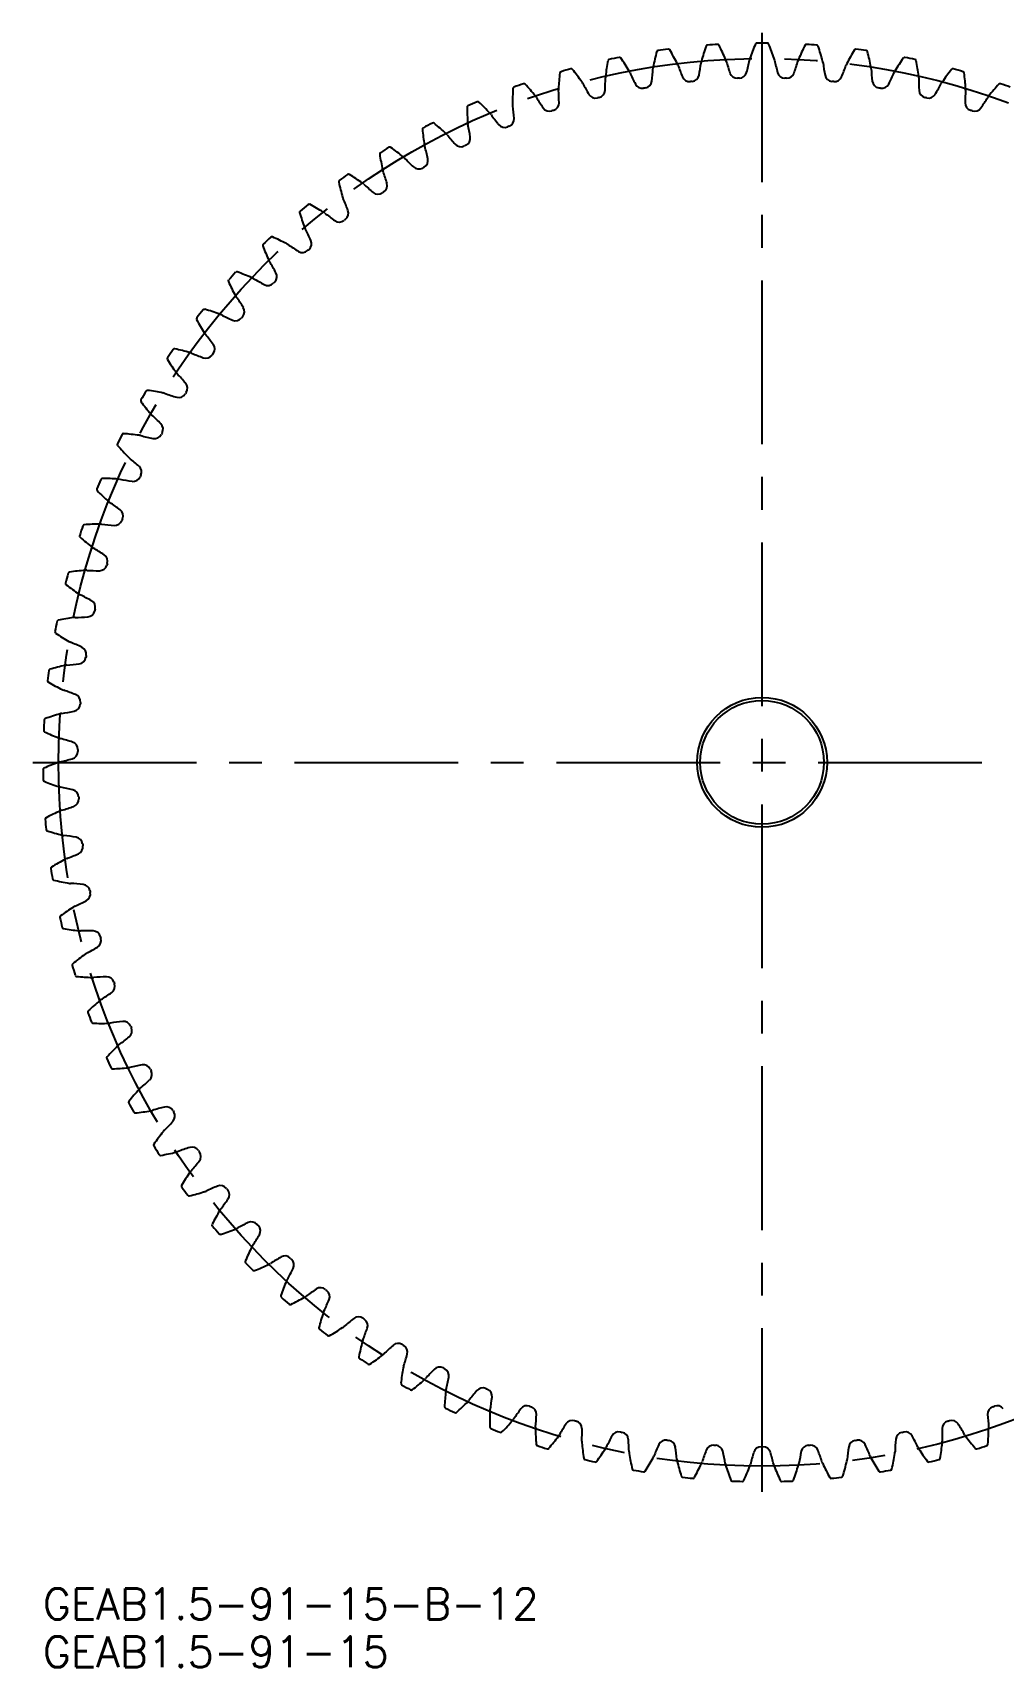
# Model space of a CAD drawing. Extents: x -1 to 188, y -8 to 150.
# Drawn here: x -1 to 93.2, y -8 to 150.5 of the extents above; entities that cross this region are included whole.
import ezdxf

# ---------------------------------------------------------------- set-up
doc = ezdxf.new("R2010")
doc.units = 0
doc.header["$LTSCALE"] = 0.5
doc.linetypes.add('CENTER', pattern=[50.8, 31.75, -6.35, 6.35, -6.35])
for name, color, linetype in [('MSM_CENTER', 1, 'CENTER'), ('MSM_CONTINUOUS', 7, 'CONTINUOUS'), ('MSM_PART_NUMBER', 7, 'CONTINUOUS')]:
    doc.layers.add(name, color=color, linetype=linetype)
doc.styles.get("Standard").update_dxf_attribs({"font": 'txt.shx', "height": 1, "bigfont": 'bigfont.shx'})

# ---------------------------------------------------------------- blocks, each defined once
blk = doc.blocks.new('*U2')
at = {"layer": 'MSM_PART_NUMBER'}
blk.add_text('GEAB1.5-91-15-B-12', height=3, dxfattribs=at).set_placement((0, -3.35))
blk = doc.blocks.new('*U3')
at = {"layer": 'MSM_PART_NUMBER'}
blk.add_text('GEAB1.5-91-15', height=3, dxfattribs=at).set_placement((0, -8))

msp = doc.modelspace()

# ---------------------------------------------------------------- linework, layer by layer
at = {"layer": 'MSM_CENTER'}
for p, q in [((69.75, 9), (69.75, 150.5)), ((-1, 79.75), (140.5, 79.75))]:
    msp.add_line(p, q, dxfattribs=at)
msp.add_circle((69.75, 79.75), 68.25, dxfattribs=at)
at = {"layer": 'MSM_CONTINUOUS'}
for radius in [6.3, 6]:
    msp.add_circle((69.75, 79.75), radius, dxfattribs=at)
for centre, radius, start, end in [((85.84, 141.84), 22.75, 161.1249, 164.9451), ((64.45, 149.15), 0.15, 94.3662, 161.1249), ((69.75, 79.75), 69.75, 93.5459, 94.3662), ((65.45, 149.22), 0.15, 26.7871, 93.5459), ((45.27, 139.03), 22.75, 22.967, 26.7872), ((90.08, 140.58), 22.75, 157.1688, 160.989), ((69.25, 149.35), 0.15, 90.4102, 157.1688), ((69.75, 79.75), 69.75, 89.5898, 90.4102), ((70.25, 149.35), 0.15, 22.831, 89.5898), ((49.42, 140.58), 22.75, 19.011, 22.8312), ((94.23, 139.03), 22.75, 153.2128, 157.033), ((74.05, 149.22), 0.15, 86.4541, 153.2128), ((69.75, 79.75), 69.75, 85.6338, 86.4541), ((75.05, 149.15), 0.15, 18.8753, 85.6339), ((53.66, 141.84), 22.75, 15.0549, 18.8751), ((77.14, 143.46), 22.75, 169.037, 172.8571), ((54.95, 147.76), 0.15, 102.2783, 169.037), ((69.75, 79.75), 69.75, 101.458, 102.2783), ((55.92, 147.96), 0.15, 34.6993, 101.458), ((37.34, 135.1), 22.75, 30.8791, 34.6993), ((81.51, 142.8), 22.75, 165.0809, 168.9011), ((59.68, 148.62), 0.15, 98.3223, 165.0809), ((69.75, 79.75), 69.75, 97.5019, 98.3223), ((60.66, 148.75), 0.15, 30.7433, 97.5019), ((41.24, 137.2), 22.75, 26.9231, 30.7433), ((60.41, 146.94), 1.25, 19.3992, 26.9231), ((43.79, 150.25), 20.22, 348.9593, 352.4183), ((65.07, 147.42), 1.25, 164.9451, 172.4689), ((65.07, 147.42), 1.25, 15.4431, 22.967), ((85.76, 153.16), 20.22, 195.4938, 198.9528), ((48.72, 151.88), 20.22, 345.0032, 348.4622), ((69.75, 147.58), 1.25, 160.989, 168.5129), ((69.75, 147.58), 1.25, 11.4871, 19.011), ((90.78, 151.88), 20.22, 191.5378, 194.9968), ((53.74, 153.16), 20.22, 341.0472, 344.5062), ((74.43, 147.42), 1.25, 157.033, 164.5569), ((74.43, 147.42), 1.25, 7.5311, 15.055), ((95.71, 150.25), 20.22, 187.5817, 191.0407), ((79.09, 146.94), 1.25, 153.0769, 160.6008), ((98.26, 137.2), 22.75, 149.2567, 153.0769), ((78.84, 148.75), 0.15, 82.4981, 149.2567), ((69.75, 79.75), 69.75, 81.6777, 82.4981), ((79.82, 148.62), 0.15, 14.9191, 81.6779), ((57.99, 142.8), 22.75, 11.0989, 14.9191), ((102.16, 135.1), 22.75, 145.3007, 149.1209), ((83.58, 147.96), 0.15, 78.542, 145.3007), ((69.75, 79.75), 69.75, 77.7217, 78.542), ((84.55, 147.76), 0.15, 10.963, 77.7218), ((62.36, 143.46), 22.75, 7.1429, 10.963), ((72.72, 143.82), 22.75, 172.993, 176.8132), ((50.29, 146.57), 0.15, 106.2343, 172.993), ((69.75, 79.75), 69.75, 105.414, 106.2343), ((51.25, 146.85), 0.15, 38.6553, 105.414), ((33.6, 132.73), 22.75, 34.8352, 38.6553), ((34.33, 146.01), 20.22, 356.8714, 0.3303), ((55.8, 146.13), 1.25, 172.8571, 180.381), ((55.8, 146.13), 1.25, 23.3552, 30.8791), ((75.5, 154.66), 20.22, 203.4059, 206.8649), ((38.99, 148.29), 20.22, 352.9153, 356.3743), ((60.41, 146.94), 1.25, 168.9011, 176.425), ((80.66, 154.09), 20.22, 199.4499, 202.9089), ((62.72, 146.51), 0.75, 202.9089, 276.012), ((62.9, 146.52), 0.75, 275.8561, 348.9593), ((67.34, 146.83), 0.75, 198.9528, 272.056), ((69.75, 79.75), 66.37, 91.9001, 92.056), ((67.52, 146.84), 0.75, 271.9001, 345.0032), ((71.98, 146.84), 0.75, 194.9968, 268.0999), ((69.75, 79.75), 66.37, 87.944, 88.0999), ((72.16, 146.83), 0.75, 267.944, 341.0472), ((76.6, 146.52), 0.75, 191.0408, 264.1439), ((76.78, 146.51), 0.75, 263.988, 337.0911), ((58.84, 154.09), 20.22, 337.0911, 340.5501), ((79.09, 146.94), 1.25, 3.575, 11.0989), ((100.51, 148.29), 20.22, 183.6257, 187.0847), ((64, 154.66), 20.22, 333.1351, 336.5941), ((83.7, 146.13), 1.25, 149.1209, 156.6448), ((83.7, 146.13), 1.25, 359.619, 7.1429), ((105.17, 146.01), 20.22, 179.6697, 183.1286), ((105.9, 132.73), 22.75, 141.3447, 145.1648), ((88.25, 146.85), 0.15, 74.586, 141.3446), ((69.75, 79.75), 69.75, 73.7657, 74.586), ((89.21, 146.57), 0.15, 7.0071, 73.7658), ((66.78, 143.82), 22.75, 3.1868, 7.007), ((68.3, 143.87), 22.75, 176.949, 180.7692), ((45.73, 145.07), 0.15, 110.1904, 176.949), ((69.75, 79.75), 69.75, 109.37, 110.1904), ((46.67, 145.41), 0.15, 42.6114, 109.3701), ((30.03, 130.11), 22.75, 38.7912, 42.6114), ((46.79, 143.58), 1.25, 31.2673, 38.7912), ((51.25, 145.01), 1.25, 176.8132, 184.3371), ((29.84, 143.41), 20.22, 0.8274, 4.2864), ((51.25, 145.01), 1.25, 27.3113, 34.8352), ((70.32, 154.88), 20.22, 207.362, 210.821), ((53.6, 144.9), 0.75, 210.821, 283.9241), ((53.77, 144.95), 0.75, 283.7682, 356.8714), ((58.13, 145.86), 0.75, 206.8649, 279.9681), ((69.75, 79.75), 66.37, 99.8122, 99.9681), ((58.31, 145.89), 0.75, 279.8122, 352.9153), ((69.75, 79.75), 66.37, 95.8561, 96.012), ((69.75, 79.75), 66.37, 83.988, 84.1439), ((81.19, 145.89), 0.75, 187.0847, 260.1878), ((69.75, 79.75), 66.37, 80.0319, 80.1878), ((81.37, 145.86), 0.75, 260.0319, 333.1351), ((85.73, 144.95), 0.75, 183.1287, 256.2318), ((85.9, 144.9), 0.75, 256.0759, 329.179), ((69.18, 154.88), 20.22, 329.179, 332.638), ((88.25, 145.01), 1.25, 145.1648, 152.6887), ((109.66, 143.41), 20.22, 175.7136, 179.1726), ((88.25, 145.01), 1.25, 355.6629, 3.1868), ((92.71, 143.58), 1.25, 141.2088, 148.7327), ((109.47, 130.11), 22.75, 137.3886, 141.2088), ((92.83, 145.41), 0.15, 70.63, 137.3886), ((69.75, 79.75), 69.75, 69.8096, 70.63), ((41.28, 143.26), 0.15, 114.1464, 180.9051), ((63.88, 143.62), 22.75, 180.9051, 184.7253), ((69.75, 79.75), 69.75, 113.3261, 114.1464), ((42.19, 143.66), 0.15, 46.5674, 113.3261), ((26.65, 127.25), 22.75, 42.7473, 46.5674), ((42.44, 141.85), 1.25, 35.2234, 42.7473), ((46.79, 143.58), 1.25, 180.7692, 188.2931), ((25.55, 140.5), 20.22, 4.7834, 8.2424), ((65.13, 154.74), 20.22, 211.318, 214.777), ((49.14, 143.63), 0.75, 214.777, 287.8801), ((69.75, 79.75), 66.37, 107.7243, 107.8801), ((49.31, 143.69), 0.75, 287.7243, 0.8274), ((69.75, 79.75), 66.37, 103.7682, 103.9241), ((69.75, 79.75), 66.37, 76.0759, 76.2318), ((90.19, 143.69), 0.75, 179.1726, 252.2757), ((69.75, 79.75), 66.37, 72.1199, 72.2757), ((90.36, 143.63), 0.75, 252.1199, 325.223), ((74.37, 154.74), 20.22, 325.223, 328.682), ((36.96, 141.14), 0.15, 118.1025, 184.8611), ((59.48, 143.06), 22.75, 184.8611, 188.6813), ((69.75, 79.75), 69.75, 117.2821, 118.1025), ((37.85, 141.61), 0.15, 50.5235, 117.2822), ((23.48, 124.16), 22.75, 46.7033, 50.5235), ((42.44, 141.85), 1.25, 184.7253, 192.2492), ((21.46, 137.31), 20.22, 8.7395, 12.1985), ((59.97, 154.24), 20.22, 215.2741, 218.733), ((44.78, 142.06), 0.75, 218.733, 291.8362), ((69.75, 79.75), 66.37, 111.6803, 111.8362), ((44.95, 142.13), 0.75, 291.6803, 4.7834), ((38.23, 139.81), 1.25, 188.6813, 196.2052), ((38.23, 139.81), 1.25, 39.1794, 46.7033), ((54.86, 153.39), 20.22, 219.2301, 222.6891), ((40.54, 140.19), 0.75, 222.6891, 295.7922), ((69.75, 79.75), 66.37, 115.6363, 115.7922), ((40.71, 140.27), 0.75, 295.6363, 8.7395), ((32.81, 138.74), 0.15, 122.0585, 188.8172), ((55.14, 142.2), 22.75, 188.8172, 192.6374), ((69.75, 79.75), 69.75, 121.2382, 122.0585), ((33.66, 139.26), 0.15, 54.4795, 121.2382), ((20.53, 120.86), 22.75, 50.6593, 54.4795), ((34.16, 137.5), 1.25, 43.1355, 50.6594), ((49.81, 152.19), 20.22, 223.1861, 226.6451), ((36.6, 138.12), 0.75, 299.5924, 12.6955), ((17.61, 133.84), 20.22, 12.6955, 16.1545), ((69.75, 79.75), 69.75, 125.1942, 126.0146), ((29.64, 136.63), 0.15, 58.4354, 125.1943), ((17.81, 117.37), 22.75, 54.6154, 58.4356), ((34.16, 137.5), 1.25, 192.6374, 200.1612), ((14, 130.11), 20.22, 16.6516, 20.1106), ((36.44, 138.03), 0.75, 226.6451, 299.7483), ((69.75, 79.75), 66.37, 119.5924, 119.7483), ((28.83, 136.05), 0.15, 126.0146, 192.7732), ((50.87, 141.04), 22.75, 192.7732, 196.5934), ((30.26, 134.9), 1.25, 47.0915, 54.6154), ((44.86, 150.64), 20.22, 227.1422, 230.6012), ((32.5, 135.59), 0.75, 230.6012, 303.7043), ((69.75, 79.75), 66.37, 123.5484, 123.7043), ((32.65, 135.69), 0.75, 303.5484, 16.6516), ((25.04, 133.09), 0.15, 129.9706, 196.7293), ((69.75, 79.75), 69.75, 129.1503, 129.9706), ((25.81, 133.72), 0.15, 62.3916, 129.1503), ((15.33, 113.7), 22.75, 58.5714, 62.3916), ((30.26, 134.9), 1.25, 196.5934, 204.1173), ((10.66, 126.15), 20.22, 20.6076, 24.0666), ((28.88, 133), 0.75, 307.5045, 20.6076), ((46.68, 139.6), 22.75, 196.7293, 200.5495), ((26.55, 132.05), 1.25, 200.5495, 208.0733), ((26.55, 132.05), 1.25, 51.0475, 58.5714), ((40.03, 148.75), 20.22, 231.0982, 234.5572), ((28.74, 132.89), 0.75, 234.5572, 307.6604), ((69.75, 79.75), 66.37, 127.5045, 127.6604), ((21.47, 129.88), 0.15, 133.9267, 200.6853), ((69.75, 79.75), 69.75, 133.1063, 133.9267), ((22.19, 130.56), 0.15, 66.3477, 133.1064), ((13.12, 109.86), 22.75, 62.5275, 66.3477), ((23.04, 128.94), 1.25, 55.0036, 62.5275), ((7.6, 121.96), 20.22, 24.5637, 28.0226), ((25.31, 130.05), 0.75, 311.4605, 24.5637), ((42.61, 137.86), 22.75, 200.6853, 204.5055), ((23.04, 128.94), 1.25, 204.5055, 212.0294), ((35.34, 146.54), 20.22, 235.0543, 238.5133), ((25.17, 129.93), 0.75, 238.5133, 311.6164), ((69.75, 79.75), 66.37, 131.4605, 131.6164), ((69.75, 79.75), 69.75, 137.0624, 137.8827), ((18.8, 127.16), 0.15, 70.3036, 137.0624), ((11.18, 105.88), 22.75, 66.4835, 70.3037), ((4.83, 117.57), 20.22, 28.5197, 31.9787), ((21.94, 126.87), 0.75, 315.4166, 28.5197), ((18.12, 126.43), 0.15, 137.8827, 204.6414), ((38.66, 135.85), 22.75, 204.6414, 208.4615), ((19.76, 125.6), 1.25, 58.9596, 66.4835), ((30.81, 144.01), 20.22, 239.0103, 242.4693), ((21.81, 126.74), 0.75, 242.4693, 315.5725), ((69.75, 79.75), 66.37, 135.4166, 135.5725), ((15.65, 123.53), 0.15, 74.2597, 141.0185), ((9.52, 101.78), 22.75, 70.4396, 74.2597), ((19.76, 125.6), 1.25, 208.4615, 215.9854), ((2.38, 113), 20.22, 32.4757, 35.9347), ((18.8, 123.46), 0.75, 319.3726, 32.4757), ((15.03, 122.75), 0.15, 141.8387, 208.5974), ((34.87, 133.57), 22.75, 208.5974, 212.4176), ((69.75, 79.75), 69.75, 141.0184, 141.8387), ((16.72, 122.04), 1.25, 62.9157, 70.4396), ((26.47, 141.17), 20.22, 242.9664, 246.4254), ((18.69, 123.32), 0.75, 246.4254, 319.5285), ((69.75, 79.75), 66.37, 139.3726, 139.5285), ((16.72, 122.04), 1.25, 212.4176, 219.9415), ((0.24, 108.27), 20.22, 36.4318, 39.8908), ((12.19, 118.88), 0.15, 145.7948, 212.5534), ((69.75, 79.75), 69.75, 144.9744, 145.7948), ((12.75, 119.7), 0.15, 78.2158, 144.9745), ((8.14, 97.57), 22.75, 74.3956, 78.2158), ((13.92, 118.28), 1.25, 66.8717, 74.3956), ((22.34, 138.03), 20.22, 246.9224, 250.3814), ((15.8, 119.69), 0.75, 250.3814, 323.4845), ((69.75, 79.75), 66.37, 143.3286, 143.4845), ((15.91, 119.84), 0.75, 323.3286, 36.4318), ((31.24, 131.04), 22.75, 212.5534, 216.3736), ((13.92, 118.28), 1.25, 216.3736, 223.8975), ((-1.56, 103.41), 20.22, 40.3878, 43.8468), ((69.75, 79.75), 69.75, 148.9305, 149.7508), ((10.13, 115.67), 0.15, 82.1718, 148.9305), ((7.06, 93.28), 22.75, 78.3516, 82.1718), ((13.27, 116.03), 0.75, 327.2847, 40.3878), ((9.63, 114.81), 0.15, 149.7508, 216.5095), ((27.79, 128.26), 22.75, 216.5095, 220.3297), ((11.4, 114.34), 1.25, 70.8278, 78.3517), ((18.43, 134.62), 20.22, 250.8784, 254.3374), ((13.17, 115.87), 0.75, 254.3374, 327.4406), ((69.75, 79.75), 66.37, 147.2847, 147.4406), ((11.4, 114.34), 1.25, 220.3297, 227.8536), ((-3.02, 98.44), 20.22, 44.3439, 47.8029), ((10.9, 112.05), 0.75, 331.2407, 44.3439), ((69.75, 79.75), 69.75, 152.8865, 153.7069), ((7.8, 111.47), 0.15, 86.1279, 152.8866), ((6.27, 88.92), 22.75, 82.3077, 86.1279), ((9.15, 110.23), 1.25, 74.7838, 82.3077), ((14.77, 130.95), 20.22, 254.8345, 258.2935), ((10.82, 111.89), 0.75, 258.2935, 331.3966), ((69.75, 79.75), 66.37, 151.2407, 151.3966), ((7.35, 110.58), 0.15, 153.7069, 220.4655), ((24.54, 125.25), 22.75, 220.4655, 224.2857), ((9.15, 110.23), 1.25, 224.2857, 231.8096), ((-4.14, 93.37), 20.22, 48.2999, 51.7589), ((8.82, 107.91), 0.75, 335.1968, 48.2999), ((5.37, 106.2), 0.15, 157.6629, 224.4216), ((69.75, 79.75), 69.75, 156.8426, 157.6629), ((5.76, 107.12), 0.15, 90.0839, 156.8426), ((5.79, 84.52), 22.75, 86.2637, 90.0839), ((7.19, 105.98), 1.25, 78.7399, 86.2638), ((11.37, 127.04), 20.22, 258.7905, 262.2495), ((8.74, 107.74), 0.75, 262.2495, 335.3527), ((69.75, 79.75), 66.37, 155.1968, 155.3527), ((21.51, 122.02), 22.75, 224.4216, 228.2418), ((7.19, 105.98), 1.25, 228.2418, 235.7656), ((-4.9, 88.24), 20.22, 52.256, 55.715), ((6.95, 103.47), 0.75, 266.2056, 339.3087), ((7.02, 103.64), 0.75, 339.1528, 52.256), ((69.75, 79.75), 66.37, 159.1528, 159.3087), ((3.7, 101.7), 0.15, 161.619, 228.3776), ((69.75, 79.75), 69.75, 160.7986, 161.619), ((18.71, 118.59), 22.75, 228.3776, 232.1978), ((4.02, 102.64), 0.15, 94.04, 160.7987), ((5.61, 80.1), 22.75, 90.2198, 94.04), ((5.53, 101.6), 1.25, 82.6959, 90.2198), ((8.24, 122.9), 20.22, 262.7466, 266.2056), ((5.53, 101.6), 1.25, 232.1978, 239.7217), ((-5.31, 83.07), 20.22, 56.212, 59.671), ((5.52, 99.25), 0.75, 343.1089, 56.212), ((5.74, 75.67), 22.75, 94.1758, 97.996), ((4.18, 97.12), 1.25, 86.6519, 94.1758), ((5.41, 118.55), 20.22, 266.7026, 270.1616), ((5.47, 99.08), 0.75, 270.1616, 343.2648), ((69.75, 79.75), 66.37, 163.1089, 163.2648), ((2.34, 97.09), 0.15, 165.575, 232.3337), ((69.75, 79.75), 69.75, 164.7547, 165.575), ((16.15, 114.98), 22.75, 232.3337, 236.1538), ((2.6, 98.05), 0.15, 97.9959, 164.7547), ((4.18, 97.12), 1.25, 236.1538, 243.6777), ((-5.36, 77.88), 20.22, 60.1681, 63.627), ((4.33, 94.78), 0.75, 347.0649, 60.1681), ((1.5, 93.38), 0.15, 101.952, 168.7108), ((6.18, 71.27), 22.75, 98.1319, 101.952), ((3.14, 92.55), 1.25, 90.608, 98.1319), ((2.89, 114.02), 20.22, 270.6587, 274.1177), ((4.29, 94.6), 0.75, 274.1177, 347.2208), ((69.75, 79.75), 66.37, 167.0649, 167.2208), ((69.75, 79.75), 69.75, 168.7107, 169.5311), ((1.31, 92.4), 0.15, 169.5311, 236.2897), ((13.85, 111.2), 22.75, 236.2897, 240.1099), ((3.14, 92.55), 1.25, 240.1099, 247.6338), ((-5.05, 72.71), 20.22, 64.1241, 67.5831), ((3.45, 90.23), 0.75, 351.021, 64.1241), ((0.72, 88.63), 0.15, 105.908, 172.6668), ((6.91, 66.9), 22.75, 102.0879, 105.9081), ((2.41, 87.93), 1.25, 94.564, 102.0879), ((0.68, 109.33), 20.22, 274.6147, 278.0737), ((3.42, 90.05), 0.75, 278.0737, 351.1768), ((69.75, 79.75), 66.37, 171.021, 171.1768), ((69.75, 79.75), 69.75, 172.6668, 173.4871), ((0.6, 87.64), 0.15, 173.4871, 240.2458), ((11.82, 107.26), 22.75, 240.2458, 244.0659), ((2.41, 87.93), 1.25, 244.0659, 251.5898), ((-4.39, 67.56), 20.22, 68.0801, 71.5391), ((2.88, 85.63), 0.75, 354.977, 68.0801), ((7.95, 62.59), 22.75, 106.044, 109.8641), ((2.01, 83.26), 1.25, 98.5201, 106.044), ((-1.19, 104.49), 20.22, 278.5708, 282.0297), ((2.87, 85.45), 0.75, 282.0297, 355.1329), ((69.75, 79.75), 66.37, 174.977, 175.1329), ((69.75, 79.75), 69.75, 176.6228, 177.4431), ((0.22, 82.85), 0.15, 177.4431, 244.2018), ((0.27, 83.85), 0.15, 109.864, 176.6229), ((10.05, 103.2), 22.75, 244.2018, 248.022), ((2.01, 83.26), 1.25, 248.022, 255.5459), ((-3.37, 62.48), 20.22, 72.0362, 75.4952), ((2.64, 81), 0.75, 358.933, 72.0362), ((69.75, 79.75), 66.37, 178.933, 179.0889), ((9.28, 58.37), 22.75, 110, 113.8202), ((1.93, 78.58), 1.25, 102.4761, 110), ((-2.73, 99.54), 20.22, 282.5268, 285.9858), ((2.63, 80.82), 0.75, 285.9858, 359.0889), ((0.15, 79.05), 0.15, 113.8201, 180.5789), ((69.75, 79.75), 69.75, 180.5788, 181.3992), ((0.17, 78.05), 0.15, 181.3992, 248.1578), ((8.58, 99.03), 22.75, 248.1578, 251.978), ((1.93, 78.58), 1.25, 251.978, 259.5019), ((-2, 57.47), 20.22, 75.9922, 79.4512), ((2.71, 76.37), 0.75, 2.8891, 75.9922), ((2.72, 76.18), 0.75, 289.9418, 3.045), ((69.75, 79.75), 66.37, 182.8891, 183.045), ((10.9, 54.25), 22.75, 113.956, 117.7762), ((2.17, 73.9), 1.25, 106.4322, 113.9561), ((-3.92, 94.49), 20.22, 286.4828, 289.9418), ((0.37, 74.25), 0.15, 117.7761, 184.5349), ((69.75, 79.75), 69.75, 184.5349, 185.3552), ((0.45, 73.25), 0.15, 185.3552, 252.1139), ((7.39, 94.76), 22.75, 252.1139, 255.9341), ((2.17, 73.9), 1.25, 255.9341, 263.458), ((-0.3, 52.58), 20.22, 79.9483, 83.4073), ((3.1, 71.75), 0.75, 6.8451, 79.9483), ((3.13, 71.57), 0.75, 293.8979, 7.001), ((69.75, 79.75), 66.37, 186.8451, 187.001), ((12.8, 50.25), 22.75, 117.9121, 121.7323), ((2.73, 69.25), 1.25, 110.3882, 117.9121), ((-4.76, 89.37), 20.22, 290.4389, 293.8979), ((0.91, 69.47), 0.15, 121.7321, 188.491), ((69.75, 79.75), 69.75, 188.4909, 189.3113), ((1.07, 68.49), 0.15, 189.3113, 256.0699), ((6.51, 90.42), 22.75, 256.0699, 259.8901), ((2.73, 69.25), 1.25, 259.8901, 267.414), ((1.75, 47.81), 20.22, 83.9043, 87.3633), ((3.81, 67.17), 0.75, 10.8012, 83.9043), ((3.85, 66.99), 0.75, 297.8539, 10.9571), ((69.75, 79.75), 66.37, 190.8012, 190.9571), ((14.97, 46.39), 22.75, 121.8681, 125.6883), ((3.62, 64.66), 1.25, 114.3442, 121.8681), ((-5.25, 84.21), 20.22, 294.3949, 297.8539), ((1.79, 64.75), 0.15, 125.6883, 192.447), ((69.75, 79.75), 69.75, 192.447, 193.2673), ((2.01, 63.78), 0.15, 193.2673, 260.026), ((5.92, 86.04), 22.75, 260.026, 263.8462), ((3.62, 64.66), 1.25, 263.8462, 271.37), ((4.11, 43.19), 20.22, 87.8604, 91.3194), ((4.84, 62.65), 0.75, 14.7572, 87.8604), ((-5.38, 79.02), 20.22, 298.351, 301.81), ((4.89, 62.48), 0.75, 301.81, 14.9131), ((69.75, 79.75), 66.37, 194.7572, 194.9131), ((17.4, 42.69), 22.75, 125.8242, 129.6444), ((4.82, 60.13), 1.25, 118.3003, 125.8242), ((2.98, 60.1), 0.15, 129.6442, 196.4031), ((69.75, 79.75), 69.75, 196.403, 197.2234), ((3.27, 59.14), 0.15, 197.2234, 263.982), ((5.64, 81.62), 22.75, 263.982, 267.8022), ((4.82, 60.13), 1.25, 267.8022, 275.3261), ((6.79, 38.75), 20.22, 91.8164, 95.2754), ((6.17, 58.21), 0.75, 18.7133, 91.8164), ((-5.15, 73.84), 20.22, 302.307, 305.766), ((6.23, 58.04), 0.75, 305.766, 18.8692), ((69.75, 79.75), 66.37, 198.7133, 198.8692), ((4.5, 55.54), 0.15, 133.6004, 200.3591), ((69.75, 79.75), 69.75, 200.3591, 201.1794), ((20.08, 39.17), 22.75, 129.7802, 133.6004), ((6.32, 55.7), 1.25, 122.2563, 129.7802), ((4.85, 54.6), 0.15, 201.1794, 267.9381), ((5.66, 77.19), 22.75, 267.9381, 271.7582), ((6.32, 55.7), 1.25, 271.7582, 279.2821), ((9.77, 34.51), 20.22, 95.7725, 99.2314), ((7.81, 53.88), 0.75, 22.6693, 95.7725), ((7.88, 53.71), 0.75, 309.7221, 22.8252), ((69.75, 79.75), 66.37, 202.6693, 202.8252), ((8.13, 51.38), 1.25, 126.2124, 133.7363), ((-4.56, 68.69), 20.22, 306.2631, 309.7221), ((6.32, 51.09), 0.15, 137.5564, 204.3152), ((69.75, 79.75), 69.75, 204.3151, 205.1354), ((23, 35.84), 22.75, 133.7363, 137.5564), ((6.74, 50.19), 0.15, 205.1354, 271.8941), ((5.99, 72.77), 22.75, 271.8941, 275.7143), ((8.13, 51.38), 1.25, 275.7143, 283.2382), ((13.03, 30.48), 20.22, 99.7285, 103.1875), ((9.74, 49.67), 0.75, 26.6253, 99.7285), ((9.83, 49.5), 0.75, 313.6781, 26.7812), ((69.75, 79.75), 66.37, 206.6253, 206.7812), ((26.14, 32.72), 22.75, 137.6923, 141.5125), ((10.24, 47.19), 1.25, 130.1684, 137.6923), ((-3.62, 63.59), 20.22, 310.2191, 313.6781), ((8.45, 46.78), 0.15, 141.5124, 208.2712), ((69.75, 79.75), 69.75, 208.2711, 209.0915), ((6.63, 68.39), 22.75, 275.8501, 279.6703), ((10.24, 47.19), 1.25, 279.6703, 287.1942), ((16.57, 26.68), 20.22, 103.6845, 107.1435), ((11.96, 45.6), 0.75, 30.5814, 103.6845), ((69.75, 79.75), 66.37, 210.5814, 210.7373), ((8.93, 45.91), 0.15, 209.0915, 275.8501), ((-2.33, 58.56), 20.22, 314.1752, 317.6341), ((12.05, 45.44), 0.75, 317.6341, 30.7373), ((29.49, 29.82), 22.75, 141.6484, 145.4685), ((12.63, 43.17), 1.25, 134.1245, 141.6484), ((10.87, 42.63), 0.15, 145.4685, 212.2273), ((69.75, 79.75), 69.75, 212.2272, 213.0475), ((11.41, 41.79), 0.15, 213.0475, 279.8062), ((7.56, 64.06), 22.75, 279.8062, 283.6264), ((12.63, 43.17), 1.25, 283.6264, 291.1503), ((20.36, 23.14), 20.22, 107.6406, 111.0996), ((14.46, 41.69), 0.75, 34.5374, 107.6406), ((69.75, 79.75), 66.37, 214.5374, 214.6933), ((14.56, 41.54), 0.75, 321.5902, 34.6933), ((33.03, 27.16), 22.75, 145.6044, 149.4246), ((15.29, 39.31), 1.25, 138.0805, 145.6044), ((-0.7, 53.64), 20.22, 318.1312, 321.5902), ((13.57, 38.66), 0.15, 149.4244, 216.1833), ((69.75, 79.75), 69.75, 216.1832, 217.0036), ((8.79, 59.81), 22.75, 283.7622, 287.5824), ((15.29, 39.31), 1.25, 287.5824, 295.1063), ((24.38, 19.86), 20.22, 111.5966, 115.0556), ((17.21, 37.97), 0.75, 38.4935, 111.5966), ((69.75, 79.75), 66.37, 218.4935, 218.6494), ((17.33, 37.83), 0.75, 325.5462, 38.6494), ((14.17, 37.86), 0.15, 217.0036, 283.7622), ((1.27, 48.84), 20.22, 322.0872, 325.5462), ((16.54, 34.88), 0.15, 153.3806, 220.1394), ((36.75, 24.76), 22.75, 149.5604, 153.3806), ((18.21, 35.65), 1.25, 142.0366, 149.5605), ((28.62, 16.88), 20.22, 115.5527, 119.0117), ((20.22, 34.44), 0.75, 42.4495, 115.5527), ((69.75, 79.75), 66.37, 222.4495, 222.6054), ((69.75, 79.75), 69.75, 220.1393, 220.9596), ((17.19, 34.13), 0.15, 220.9596, 287.7183), ((10.31, 55.65), 22.75, 287.7183, 291.5385), ((18.21, 35.65), 1.25, 291.5385, 299.0623), ((3.57, 44.19), 20.22, 326.0433, 329.5023), ((20.34, 34.31), 0.75, 329.5023, 42.6054), ((40.62, 22.61), 22.75, 153.5165, 157.3367), ((21.37, 32.2), 1.25, 145.9926, 153.5165), ((33.06, 14.19), 20.22, 119.5087, 122.9677), ((23.46, 31.14), 0.75, 46.4056, 119.5087), ((19.76, 31.32), 0.15, 157.3367, 224.0954), ((69.75, 79.75), 69.75, 224.0953, 224.9157), ((20.46, 30.61), 0.15, 224.9157, 291.6743), ((12.12, 51.61), 22.75, 291.6743, 295.4945), ((21.37, 32.2), 1.25, 295.4945, 303.0184), ((6.18, 39.71), 20.22, 329.9993, 333.4583), ((69.75, 79.75), 66.37, 226.4056, 226.5615), ((23.6, 31.01), 0.75, 333.4583, 46.5615), ((44.63, 20.74), 22.75, 157.4725, 161.2927), ((24.77, 28.98), 1.25, 149.9486, 157.4725), ((37.67, 11.81), 20.22, 123.4648, 126.9237), ((26.93, 28.06), 0.75, 50.3616, 123.4648), ((69.75, 79.75), 66.37, 230.3616, 230.5175), ((23.22, 27.99), 0.15, 161.2927, 228.0515), ((69.75, 79.75), 69.75, 228.0514, 228.8717), ((23.97, 27.32), 0.15, 228.8717, 295.6304), ((14.19, 47.7), 22.75, 295.6304, 299.4505), ((24.77, 28.98), 1.25, 299.4505, 306.9744), ((9.09, 35.42), 20.22, 333.9554, 337.4144), ((27.07, 27.94), 0.75, 337.4144, 50.5175), ((48.76, 19.14), 22.75, 161.4286, 165.2488), ((28.38, 25.99), 1.25, 153.9047, 161.4286), ((42.43, 9.76), 20.22, 127.4208, 130.8798), ((30.6, 25.23), 0.75, 54.3177, 127.4208), ((69.75, 79.75), 66.37, 234.3177, 234.4736), ((30.75, 25.12), 0.75, 341.3704, 54.4736), ((26.91, 24.9), 0.15, 165.2488, 232.0075), ((69.75, 79.75), 69.75, 232.0074, 232.8278), ((27.7, 24.29), 0.15, 232.8278, 299.5864), ((16.54, 43.94), 22.75, 299.5864, 303.4066), ((28.38, 25.99), 1.25, 303.4066, 310.9305), ((12.29, 31.34), 20.22, 337.9114, 341.3704), ((52.99, 17.84), 22.75, 165.3846, 169.2048), ((32.19, 23.27), 1.25, 157.8607, 165.3846), ((19.14, 40.36), 22.75, 303.5425, 307.3626), ((32.19, 23.27), 1.25, 307.3626, 314.8865), ((47.32, 8.04), 20.22, 131.3768, 134.8358), ((34.45, 22.66), 0.75, 58.2737, 131.3768), ((69.75, 79.75), 66.37, 238.2737, 238.4296), ((15.77, 27.49), 20.22, 341.8675, 345.3265), ((34.61, 22.56), 0.75, 345.3265, 58.4296), ((30.79, 22.07), 0.15, 169.2048, 235.9635), ((69.75, 79.75), 69.75, 235.9635, 236.7838), ((31.62, 21.52), 0.15, 236.7838, 303.5425), ((57.3, 16.83), 22.75, 169.3407, 173.1608), ((36.17, 20.81), 1.25, 161.8168, 169.3407), ((52.32, 6.67), 20.22, 135.3329, 138.7919), ((38.47, 20.36), 0.75, 62.2297, 135.3329), ((69.75, 79.75), 66.37, 242.2297, 242.3856), ((38.64, 20.27), 0.75, 349.2825, 62.3856), ((34.87, 19.52), 0.15, 173.1608, 239.9196), ((69.75, 79.75), 69.75, 239.9195, 240.7398), ((21.97, 36.96), 22.75, 307.4985, 311.3187), ((36.17, 20.81), 1.25, 311.3187, 318.8426), ((19.5, 23.89), 20.22, 345.8235, 349.2825), ((42.65, 18.34), 0.75, 66.1858, 139.2889), ((69.75, 79.75), 66.37, 246.1858, 246.3417), ((35.73, 19.03), 0.15, 240.7398, 307.4985), ((61.67, 16.12), 22.75, 173.2967, 177.1169), ((40.32, 18.63), 1.25, 165.7728, 173.2967), ((25.04, 33.77), 22.75, 311.4545, 315.2747), ((40.32, 18.63), 1.25, 315.2747, 322.7986), ((57.41, 5.64), 20.22, 139.2889, 142.7479), ((42.81, 18.27), 0.75, 353.2385, 66.3417), ((23.48, 20.56), 20.22, 349.7795, 353.2385), ((39.1, 17.26), 0.15, 177.1168, 243.8756), ((69.75, 79.75), 69.75, 243.8755, 244.6959), ((40, 16.83), 0.15, 244.6959, 311.4545), ((66.08, 15.72), 22.75, 177.2527, 181.0729), ((44.6, 16.75), 1.25, 169.7289, 177.2528), ((28.32, 30.79), 22.75, 315.4106, 319.2308), ((44.6, 16.75), 1.25, 319.2308, 326.7547), ((62.55, 4.96), 20.22, 143.245, 146.704), ((46.95, 16.62), 0.75, 70.1418, 143.245), ((69.75, 79.75), 66.37, 250.1418, 250.2977), ((47.12, 16.55), 0.75, 357.1946, 70.2977), ((27.67, 17.51), 20.22, 353.7356, 357.1946), ((51.36, 15.19), 0.75, 74.0979, 147.201), ((69.75, 79.75), 66.37, 254.0979, 254.2538), ((51.53, 15.14), 0.75, 1.1506, 74.2538), ((87.97, 15.14), 0.75, 105.7462, 178.8494), ((69.75, 79.75), 66.37, 285.7462, 285.9021), ((88.14, 15.19), 0.75, 32.799, 105.9021), ((92.38, 16.55), 0.75, 109.7023, 182.8054), ((111.83, 17.51), 20.22, 182.8054, 186.2644), ((69.75, 79.75), 66.37, 289.7023, 289.8582), ((92.55, 16.62), 0.75, 36.755, 109.8582), ((43.49, 15.29), 0.15, 181.0728, 247.8317), ((69.75, 79.75), 69.75, 247.8316, 248.6519), ((44.41, 14.93), 0.15, 248.6519, 315.4106), ((49.01, 15.16), 1.25, 173.6849, 181.2088), ((70.51, 15.62), 22.75, 181.2088, 185.029), ((31.8, 28.05), 22.75, 319.3666, 323.1868), ((49.01, 15.16), 1.25, 323.1868, 330.7107), ((67.73, 4.65), 20.22, 147.201, 150.66), ((32.07, 14.75), 20.22, 357.6916, 1.1506), ((72.91, 4.69), 20.22, 151.1571, 154.6161), ((55.86, 14.08), 0.75, 78.0539, 151.1571), ((69.75, 79.75), 66.37, 258.0539, 258.2098), ((56.03, 14.04), 0.75, 5.1067, 78.2098), ((83.47, 14.04), 0.75, 101.7902, 174.8933), ((69.75, 79.75), 66.37, 281.7902, 281.9461), ((83.64, 14.08), 0.75, 28.8429, 101.9461), ((66.59, 4.69), 20.22, 25.3839, 28.8429), ((107.43, 14.75), 20.22, 178.8494, 182.3084), ((71.77, 4.65), 20.22, 29.34, 32.799), ((90.49, 15.16), 1.25, 209.2893, 216.8132), ((107.7, 28.05), 22.75, 216.8132, 220.6334), ((68.99, 15.62), 22.75, 354.971, 358.7912), ((90.49, 15.16), 1.25, 358.7912, 6.3151), ((48, 13.64), 0.15, 185.029, 251.7877), ((69.75, 79.75), 69.75, 251.7876, 252.608), ((48.95, 13.33), 0.15, 252.608, 319.3666), ((53.52, 13.89), 1.25, 177.641, 185.1648), ((74.93, 15.82), 22.75, 185.1648, 188.985), ((35.45, 25.55), 22.75, 323.3227, 327.1429), ((53.52, 13.89), 1.25, 327.1429, 334.6667), ((36.64, 12.31), 20.22, 1.6477, 5.1067), ((58.1, 12.92), 1.25, 181.597, 189.1209), ((79.33, 16.33), 22.75, 189.1209, 192.9411), ((78.08, 5.08), 20.22, 155.1131, 158.5721), ((60.42, 13.28), 0.75, 82.01, 155.1131), ((69.75, 79.75), 66.37, 262.01, 262.1659), ((60.6, 13.25), 0.75, 9.0627, 82.1659), ((41.37, 10.18), 20.22, 5.6037, 9.0627), ((83.22, 5.84), 20.22, 159.0692, 162.5281), ((65.03, 12.79), 0.75, 85.966, 159.0692), ((69.75, 79.75), 66.37, 265.966, 266.1219), ((65.21, 12.78), 0.75, 13.0188, 86.1219), ((46.24, 8.39), 20.22, 9.5598, 13.0188), ((88.28, 6.94), 20.22, 163.0252, 166.4842), ((69.66, 12.63), 0.75, 89.9221, 163.0252), ((69.75, 79.75), 66.37, 269.9221, 270.0779), ((69.84, 12.63), 0.75, 16.9748, 90.0779), ((51.22, 6.94), 20.22, 13.5158, 16.9748), ((93.26, 8.39), 20.22, 166.9812, 170.4402), ((74.29, 12.78), 0.75, 93.8781, 166.9812), ((69.75, 79.75), 66.37, 273.8781, 274.034), ((74.47, 12.79), 0.75, 20.9309, 94.034), ((56.28, 5.84), 20.22, 17.4719, 20.9308), ((98.13, 10.18), 20.22, 170.9373, 174.3963), ((78.9, 13.25), 0.75, 97.8341, 170.9373), ((69.75, 79.75), 66.37, 277.8341, 277.99), ((79.08, 13.28), 0.75, 24.8869, 97.99), ((61.42, 5.08), 20.22, 21.4279, 24.8869), ((60.17, 16.33), 22.75, 347.0589, 350.8791), ((81.4, 12.92), 1.25, 350.8791, 358.403), ((102.86, 12.31), 20.22, 174.8933, 178.3523), ((85.98, 13.89), 1.25, 205.3333, 212.8572), ((104.05, 25.55), 22.75, 212.8571, 216.6773), ((64.57, 15.82), 22.75, 351.015, 354.8352), ((85.98, 13.89), 1.25, 354.8352, 2.359), ((90.55, 13.33), 0.15, 220.6334, 287.3921), ((69.75, 79.75), 69.75, 287.392, 288.2124), ((91.5, 13.64), 0.15, 288.2124, 354.971), ((52.61, 12.29), 0.15, 188.985, 255.7438), ((69.75, 79.75), 69.75, 255.7437, 256.564), ((53.58, 12.05), 0.15, 256.564, 323.3227), ((57.31, 11.27), 0.15, 192.9411, 259.6998), ((69.75, 79.75), 69.75, 259.6997, 260.5201), ((39.27, 23.32), 22.75, 327.2787, 331.0989), ((58.1, 12.92), 1.25, 331.0989, 338.6228), ((62.74, 12.28), 1.25, 185.553, 193.0769), ((83.68, 17.15), 22.75, 193.0769, 196.8971), ((43.24, 21.35), 22.75, 331.2348, 335.0549), ((62.74, 12.28), 1.25, 335.0549, 342.5788), ((67.41, 11.96), 1.25, 189.5091, 197.033), ((87.97, 18.26), 22.75, 197.033, 200.8531), ((47.33, 19.66), 22.75, 335.1908, 339.011), ((67.41, 11.96), 1.25, 339.011, 346.5349), ((72.09, 11.96), 1.25, 193.4651, 200.989), ((92.17, 19.66), 22.75, 200.989, 204.8092), ((51.53, 18.26), 22.75, 339.1469, 342.967), ((72.09, 11.96), 1.25, 342.967, 350.4909), ((76.76, 12.28), 1.25, 197.4212, 204.9451), ((96.26, 21.35), 22.75, 204.9451, 208.7652), ((55.82, 17.15), 22.75, 343.1029, 346.9231), ((76.76, 12.28), 1.25, 346.9231, 354.447), ((81.4, 12.92), 1.25, 201.3772, 208.9011), ((100.23, 23.32), 22.75, 208.9011, 212.7213), ((69.75, 79.75), 69.75, 279.4799, 280.3003), ((82.19, 11.27), 0.15, 280.3003, 347.0589), ((85.92, 12.05), 0.15, 216.6772, 283.4361), ((69.75, 79.75), 69.75, 283.436, 284.2563), ((86.89, 12.29), 0.15, 284.2563, 351.015), ((58.29, 11.1), 0.15, 260.5201, 327.2787), ((62.06, 10.58), 0.15, 196.8971, 263.6559), ((69.75, 79.75), 69.75, 263.6558, 264.4761), ((63.05, 10.47), 0.15, 264.4761, 331.2348), ((66.85, 10.21), 0.15, 200.8531, 267.6119), ((69.75, 79.75), 69.75, 267.6118, 268.4322), ((67.85, 10.18), 0.15, 268.4322, 335.1908), ((71.65, 10.18), 0.15, 204.8092, 271.5679), ((69.75, 79.75), 69.75, 271.5679, 272.3882), ((72.65, 10.21), 0.15, 272.3882, 339.1469), ((76.45, 10.47), 0.15, 208.7652, 275.524), ((69.75, 79.75), 69.75, 275.5239, 276.3442), ((77.44, 10.58), 0.15, 276.3442, 343.1029), ((81.21, 11.1), 0.15, 212.7213, 279.48)]:
    msp.add_arc(centre, radius, start, end, dxfattribs=at)

# ---------------------------------------------------------------- block references
for name in ['*U2', '*U3']:
    msp.add_blockref(name, (0, 0), dxfattribs=at)

doc.saveas('drawing.dxf')
